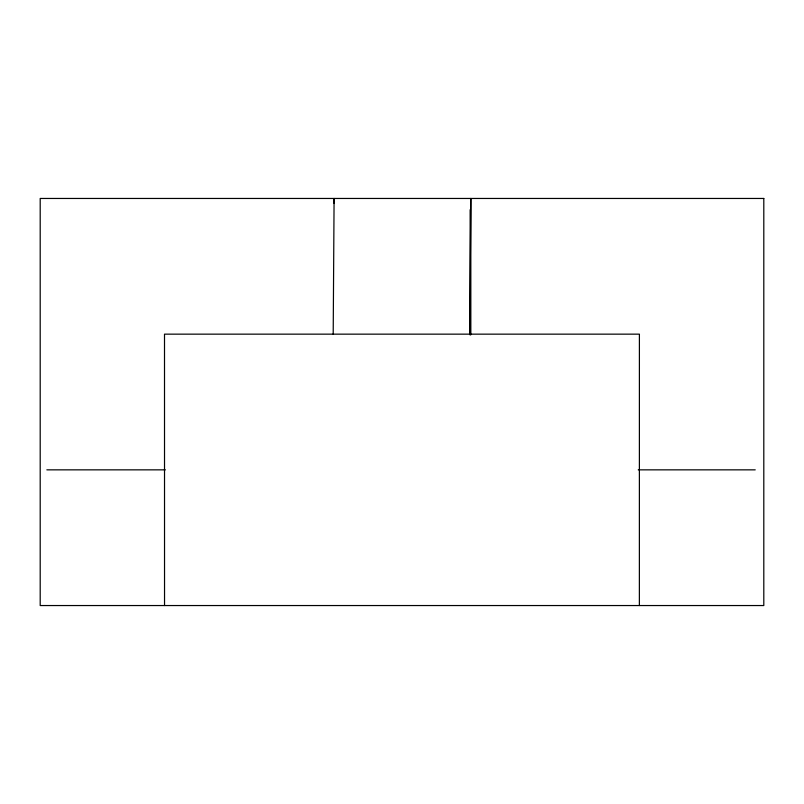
<?xml version="1.0" encoding="UTF-8"?>
<svg xmlns="http://www.w3.org/2000/svg" width="804" height="804" viewBox="0 0 804 804"><rect width="100%" height="100%" fill="white"/><g stroke="black" fill="none" stroke-linecap="round" stroke-linejoin="round"><path stroke-width="1.21" d="M333.198 334.152L334.092 198.457L334.092 203.452M469.787 334.152L470.832 198.457L470.832 334.776M46.843 469.848L165.343 469.848M638.225 469.848L755.227 469.848M639.371 605.543L639.401 334.152L164.508 334.152L164.539 605.543M470.139 209.723L470.139 334.987M763.8 198.457L40.2 198.457L40.2 605.543L763.8 605.543L763.8 198.457"/></g></svg>
